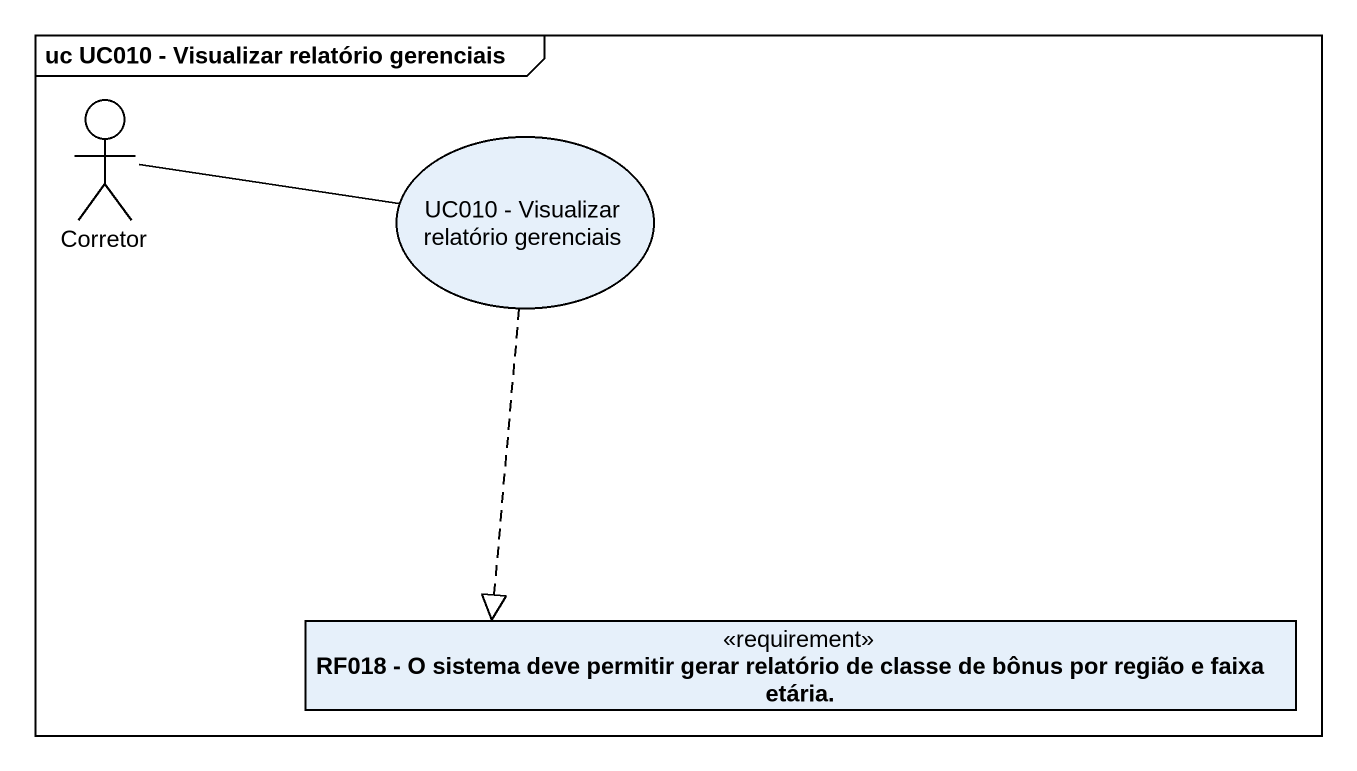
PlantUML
@startuml
mainframe uc UC010 - Visualizar relatório gerenciais
allowmixing
hide circle
hide empty members
actor Corretor
usecase "UC010 - Visualizar relatório gerenciais" as UC010_Visualizar_relatório
class "RF018 - O sistema deve permitir gerar relatório de classe de bônus por região e faixa etária." as RF018_O_sistema_deve <<requirement>>
Corretor -right- UC010_Visualizar_relatório
UC010_Visualizar_relatório ..|> RF018_O_sistema_deve
@enduml
